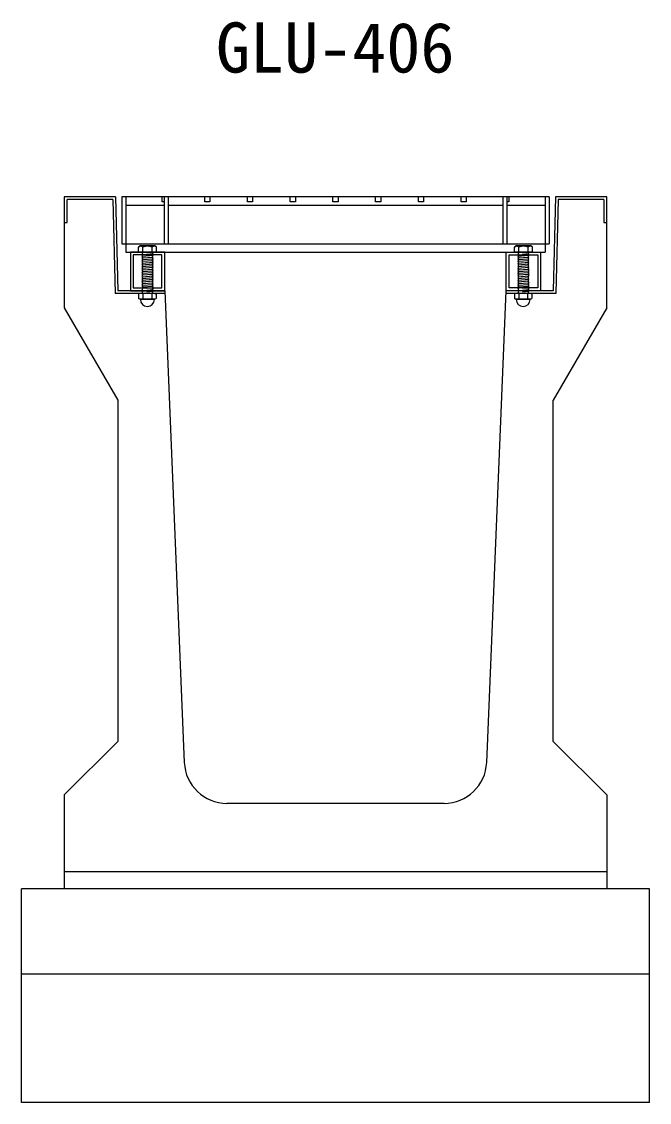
# Model space of a CAD drawing. Units: millimetres, scale not verified. Extents: x -25200 to 25200, y -8910 to 8910.
# Drawn here: x -11891 to -11156, y -1463 to -198 of the extents above; entities that cross this region are included whole.
import ezdxf
from ezdxf.enums import TextEntityAlignment as Align

# ---------------------------------------------------------------- set-up
doc = ezdxf.new("R2010")
doc.units = ezdxf.units.MM
doc.header["$LTSCALE"] = 30
doc.linetypes.add('DOTTED', pattern=[1.75, 0.25, -1.5])
for name, color, linetype, lineweight in [('0-2_HATCH', 6, 'Continuous', 25), ('0-5_OUTLINE', 3, 'Continuous', 25), ('0-7_TXT', 7, 'Continuous', 25)]:
    doc.layers.add(name, color=color, linetype=linetype, lineweight=lineweight)
doc.styles.add('ＭＳ ゴシック', font='')
doc.styles.get('ＭＳ ゴシック').set_extended_font_data('MS Gothic')

msp = doc.modelspace()

# ---------------------------------------------------------------- linework, layer by layer
at = {"layer": '0-2_HATCH'}
for p, q in [((-11273.43, -402.8), (-11773.43, -402.8)), ((-11768.93, -402.8), (-11768.93, -467.8)), ((-11723.93, -402.8), (-11723.93, -457.8)), ((-11719.43, -402.8), (-11719.43, -457.8)), ((-11327.43, -402.8), (-11327.43, -457.8)), ((-11322.93, -402.8), (-11322.93, -457.8)), ((-11277.93, -402.8), (-11277.93, -467.8)), ((-11273.43, -402.8), (-11273.43, -457.8)), ((-11837.73, -432.8), (-11837.73, -406)), ((-11784.06, -406), (-11837.73, -406)), ((-11784.06, -406), (-11781.56, -516)), ((-11768.93, -412.8), (-11723.93, -412.8)), ((-11719.43, -412.8), (-11327.43, -412.8)), ((-11322.93, -412.8), (-11277.93, -412.8)), ((-11262.8, -406), (-11265.3, -516)), ((-11209.13, -406), (-11262.8, -406)), ((-11209.13, -406), (-11209.13, -432.8)), ((-11840.93, -432.8), (-11837.73, -432.8)), ((-11209.13, -432.8), (-11205.93, -432.8)), ((-11768.93, -467.8), (-11277.93, -467.8)), ((-11751.93, -460.3), (-11753.93, -461.8)), ((-11753.93, -467.8), (-11753.93, -461.8)), ((-11732.93, -467.8), (-11753.93, -467.8)), ((-11753.6, -461.52), (-11751.93, -460.3)), ((-11734.93, -460.3), (-11751.93, -460.3)), ((-11749.93, -467.8), (-11736.93, -467.8)), ((-11749.93, -468.8), (-11748.93, -467.8)), ((-11748.93, -467.8), (-11748.93, -461.8)), ((-11737.93, -467.8), (-11737.93, -461.8)), ((-11737.93, -468.8), (-11736.93, -467.8)), ((-11733.25, -461.52), (-11734.93, -460.3)), ((-11732.93, -467.8), (-11732.93, -461.8)), ((-11311.93, -460.3), (-11313.93, -461.8)), ((-11313.93, -467.8), (-11313.93, -461.8)), ((-11292.93, -467.8), (-11313.93, -467.8)), ((-11313.6, -461.52), (-11311.93, -460.3)), ((-11294.93, -460.3), (-11311.93, -460.3)), ((-11309.93, -467.8), (-11296.93, -467.8)), ((-11309.93, -468.8), (-11308.93, -467.8)), ((-11308.93, -467.8), (-11308.93, -461.8)), ((-11297.93, -467.8), (-11297.93, -461.8)), ((-11297.93, -468.8), (-11296.93, -467.8)), ((-11293.25, -461.52), (-11294.93, -460.3)), ((-11292.93, -467.8), (-11292.93, -461.8)), ((-11748.93, -469.8), (-11749.93, -468.8)), ((-11749.93, -470.8), (-11748.93, -469.8)), ((-11748.93, -471.8), (-11749.93, -470.8)), ((-11749.93, -472.8), (-11748.93, -471.8)), ((-11736.93, -471.8), (-11749.93, -472.8)), ((-11748.93, -473.8), (-11749.93, -472.8)), ((-11749.93, -474.8), (-11748.93, -473.8)), ((-11736.93, -473.8), (-11749.93, -474.8)), ((-11748.93, -475.8), (-11749.93, -474.8)), ((-11749.93, -476.8), (-11748.93, -475.8)), ((-11736.93, -475.8), (-11749.93, -476.8)), ((-11748.93, -477.8), (-11749.93, -476.8)), ((-11749.93, -478.8), (-11748.93, -477.8)), ((-11736.93, -477.8), (-11749.93, -478.8)), ((-11748.93, -479.8), (-11749.93, -478.8)), ((-11736.93, -479.8), (-11749.93, -480.8)), ((-11749.93, -480.8), (-11748.93, -479.8)), ((-11736.93, -469.8), (-11737.93, -468.8)), ((-11737.93, -472.8), (-11736.93, -471.8)), ((-11736.93, -473.8), (-11737.93, -472.8)), ((-11737.93, -474.8), (-11736.93, -473.8)), ((-11736.93, -475.8), (-11737.93, -474.8)), ((-11737.93, -476.8), (-11736.93, -475.8)), ((-11736.93, -477.8), (-11737.93, -476.8)), ((-11737.93, -480.8), (-11736.93, -479.8)), ((-11308.93, -469.8), (-11309.93, -468.8)), ((-11309.93, -470.8), (-11308.93, -469.8)), ((-11308.93, -471.8), (-11309.93, -470.8)), ((-11309.93, -472.8), (-11308.93, -471.8)), ((-11296.93, -471.8), (-11309.93, -472.8)), ((-11308.93, -473.8), (-11309.93, -472.8)), ((-11309.93, -474.8), (-11308.93, -473.8)), ((-11296.93, -473.8), (-11309.93, -474.8)), ((-11308.93, -475.8), (-11309.93, -474.8)), ((-11309.93, -476.8), (-11308.93, -475.8)), ((-11296.93, -475.8), (-11309.93, -476.8)), ((-11308.93, -477.8), (-11309.93, -476.8)), ((-11309.93, -478.8), (-11308.93, -477.8)), ((-11296.93, -477.8), (-11309.93, -478.8)), ((-11308.93, -479.8), (-11309.93, -478.8)), ((-11296.93, -479.8), (-11309.93, -480.8)), ((-11309.93, -480.8), (-11308.93, -479.8)), ((-11296.93, -469.8), (-11297.93, -468.8)), ((-11297.93, -472.8), (-11296.93, -471.8)), ((-11296.93, -473.8), (-11297.93, -472.8)), ((-11297.93, -474.8), (-11296.93, -473.8)), ((-11296.93, -475.8), (-11297.93, -474.8)), ((-11297.93, -476.8), (-11296.93, -475.8)), ((-11296.93, -477.8), (-11297.93, -476.8)), ((-11297.93, -480.8), (-11296.93, -479.8)), ((-11736.93, -481.8), (-11749.93, -482.8)), ((-11748.93, -483.8), (-11749.93, -482.8)), ((-11736.93, -483.8), (-11749.93, -484.8)), ((-11749.93, -484.8), (-11748.93, -483.8)), ((-11748.93, -485.8), (-11749.93, -484.8)), ((-11736.93, -485.8), (-11749.93, -486.8)), ((-11749.93, -486.8), (-11748.93, -485.8)), ((-11748.93, -487.8), (-11749.93, -486.8)), ((-11736.93, -487.8), (-11749.93, -488.8)), ((-11749.93, -488.8), (-11748.93, -487.8)), ((-11748.93, -489.8), (-11749.93, -488.8)), ((-11736.93, -489.8), (-11749.93, -490.8)), ((-11749.93, -490.8), (-11748.93, -489.8)), ((-11748.93, -491.8), (-11749.93, -490.8)), ((-11736.93, -491.8), (-11749.93, -492.8)), ((-11749.93, -492.8), (-11748.93, -491.8)), ((-11748.93, -493.8), (-11749.93, -492.8)), ((-11736.93, -481.8), (-11737.93, -480.8)), ((-11737.93, -482.8), (-11736.93, -481.8)), ((-11736.93, -483.8), (-11737.93, -482.8)), ((-11737.93, -484.8), (-11736.93, -483.8)), ((-11737.93, -484.8), (-11736.93, -485.8)), ((-11737.93, -486.8), (-11736.93, -485.8)), ((-11737.93, -486.8), (-11736.93, -487.8)), ((-11737.93, -488.8), (-11736.93, -487.8)), ((-11737.93, -488.8), (-11736.93, -489.8)), ((-11737.93, -490.8), (-11736.93, -489.8)), ((-11737.93, -490.8), (-11736.93, -491.8)), ((-11737.93, -492.8), (-11736.93, -491.8)), ((-11737.93, -492.8), (-11736.93, -493.8)), ((-11296.93, -481.8), (-11309.93, -482.8)), ((-11308.93, -483.8), (-11309.93, -482.8)), ((-11296.93, -483.8), (-11309.93, -484.8)), ((-11309.93, -484.8), (-11308.93, -483.8)), ((-11308.93, -485.8), (-11309.93, -484.8)), ((-11296.93, -485.8), (-11309.93, -486.8)), ((-11309.93, -486.8), (-11308.93, -485.8)), ((-11308.93, -487.8), (-11309.93, -486.8)), ((-11296.93, -487.8), (-11309.93, -488.8)), ((-11309.93, -488.8), (-11308.93, -487.8)), ((-11308.93, -489.8), (-11309.93, -488.8)), ((-11296.93, -489.8), (-11309.93, -490.8)), ((-11309.93, -490.8), (-11308.93, -489.8)), ((-11308.93, -491.8), (-11309.93, -490.8)), ((-11296.93, -491.8), (-11309.93, -492.8)), ((-11309.93, -492.8), (-11308.93, -491.8)), ((-11308.93, -493.8), (-11309.93, -492.8)), ((-11296.93, -481.8), (-11297.93, -480.8)), ((-11297.93, -482.8), (-11296.93, -481.8)), ((-11296.93, -483.8), (-11297.93, -482.8)), ((-11297.93, -484.8), (-11296.93, -483.8)), ((-11297.93, -484.8), (-11296.93, -485.8)), ((-11297.93, -486.8), (-11296.93, -485.8)), ((-11297.93, -486.8), (-11296.93, -487.8)), ((-11297.93, -488.8), (-11296.93, -487.8)), ((-11297.93, -488.8), (-11296.93, -489.8)), ((-11297.93, -490.8), (-11296.93, -489.8)), ((-11297.93, -490.8), (-11296.93, -491.8)), ((-11297.93, -492.8), (-11296.93, -491.8)), ((-11297.93, -492.8), (-11296.93, -493.8)), ((-11736.93, -493.8), (-11749.93, -494.8)), ((-11749.93, -494.8), (-11748.93, -493.8)), ((-11748.93, -495.8), (-11749.93, -494.8)), ((-11736.93, -495.8), (-11749.93, -496.8)), ((-11749.93, -496.8), (-11748.93, -495.8)), ((-11748.93, -497.8), (-11749.93, -496.8)), ((-11736.93, -497.8), (-11749.93, -498.8)), ((-11749.93, -498.8), (-11748.93, -497.8)), ((-11748.93, -499.8), (-11749.93, -498.8)), ((-11736.93, -499.8), (-11749.93, -500.8)), ((-11749.93, -500.8), (-11748.93, -499.8)), ((-11748.93, -501.8), (-11749.93, -500.8)), ((-11736.93, -501.8), (-11749.93, -502.8)), ((-11749.93, -502.8), (-11748.93, -501.8)), ((-11748.93, -503.8), (-11749.93, -502.8)), ((-11736.93, -503.8), (-11749.93, -504.8)), ((-11749.93, -504.8), (-11748.93, -503.8)), ((-11748.93, -505.8), (-11749.93, -504.8)), ((-11736.93, -505.8), (-11749.93, -506.8)), ((-11749.93, -506.8), (-11748.93, -505.8)), ((-11737.93, -494.8), (-11736.93, -493.8)), ((-11737.93, -494.8), (-11736.93, -495.8)), ((-11737.93, -496.8), (-11736.93, -495.8)), ((-11737.93, -496.8), (-11736.93, -497.8)), ((-11737.93, -498.8), (-11736.93, -497.8)), ((-11737.93, -498.8), (-11736.93, -499.8)), ((-11737.93, -500.8), (-11736.93, -499.8)), ((-11737.93, -500.8), (-11736.93, -501.8)), ((-11737.93, -502.8), (-11736.93, -501.8)), ((-11737.93, -502.8), (-11736.93, -503.8)), ((-11737.93, -504.8), (-11736.93, -503.8)), ((-11737.93, -504.8), (-11736.93, -505.8)), ((-11737.93, -506.8), (-11736.93, -505.8)), ((-11296.93, -493.8), (-11309.93, -494.8)), ((-11309.93, -494.8), (-11308.93, -493.8)), ((-11308.93, -495.8), (-11309.93, -494.8)), ((-11296.93, -495.8), (-11309.93, -496.8)), ((-11309.93, -496.8), (-11308.93, -495.8)), ((-11308.93, -497.8), (-11309.93, -496.8)), ((-11296.93, -497.8), (-11309.93, -498.8)), ((-11309.93, -498.8), (-11308.93, -497.8)), ((-11308.93, -499.8), (-11309.93, -498.8)), ((-11296.93, -499.8), (-11309.93, -500.8)), ((-11309.93, -500.8), (-11308.93, -499.8)), ((-11308.93, -501.8), (-11309.93, -500.8)), ((-11296.93, -501.8), (-11309.93, -502.8)), ((-11309.93, -502.8), (-11308.93, -501.8)), ((-11308.93, -503.8), (-11309.93, -502.8)), ((-11296.93, -503.8), (-11309.93, -504.8)), ((-11309.93, -504.8), (-11308.93, -503.8)), ((-11308.93, -505.8), (-11309.93, -504.8)), ((-11296.93, -505.8), (-11309.93, -506.8)), ((-11309.93, -506.8), (-11308.93, -505.8)), ((-11297.93, -494.8), (-11296.93, -493.8)), ((-11297.93, -494.8), (-11296.93, -495.8)), ((-11297.93, -496.8), (-11296.93, -495.8)), ((-11297.93, -496.8), (-11296.93, -497.8)), ((-11297.93, -498.8), (-11296.93, -497.8)), ((-11297.93, -498.8), (-11296.93, -499.8)), ((-11297.93, -500.8), (-11296.93, -499.8)), ((-11297.93, -500.8), (-11296.93, -501.8)), ((-11297.93, -502.8), (-11296.93, -501.8)), ((-11297.93, -502.8), (-11296.93, -503.8)), ((-11297.93, -504.8), (-11296.93, -503.8)), ((-11297.93, -504.8), (-11296.93, -505.8)), ((-11297.93, -506.8), (-11296.93, -505.8)), ((-11723.29, -516), (-11781.56, -516)), ((-11753.07, -516.02), (-11753.93, -516.67)), ((-11753.93, -516.67), (-11753.93, -521.85)), ((-11734.38, -516.02), (-11753.07, -516.02)), ((-11748.93, -507.8), (-11749.93, -506.8)), ((-11736.93, -507.8), (-11749.93, -508.8)), ((-11749.93, -508.8), (-11748.93, -507.8)), ((-11748.93, -509.8), (-11749.93, -508.8)), ((-11749.93, -510.8), (-11748.93, -509.8)), ((-11748.93, -511.8), (-11749.93, -510.8)), ((-11749.93, -512.8), (-11748.93, -511.8)), ((-11748.93, -513.79), (-11749.93, -512.79)), ((-11749.93, -514.8), (-11748.93, -513.8)), ((-11748.93, -515.79), (-11749.93, -514.79)), ((-11749.15, -516.02), (-11748.93, -515.8)), ((-11748.83, -516.67), (-11748.83, -521.85)), ((-11738.62, -516.67), (-11738.62, -521.85)), ((-11737.93, -506.8), (-11736.92, -507.8)), ((-11737.93, -508.8), (-11736.93, -507.8)), ((-11737.93, -508.8), (-11736.92, -509.8)), ((-11737.93, -510.8), (-11736.93, -509.8)), ((-11737.93, -510.8), (-11736.92, -511.8)), ((-11737.93, -512.8), (-11736.93, -511.8)), ((-11737.93, -512.8), (-11736.92, -513.8)), ((-11737.93, -514.79), (-11736.93, -513.79)), ((-11737.93, -514.79), (-11736.92, -515.8)), ((-11737.15, -516.02), (-11736.92, -515.8)), ((-11734.38, -516.02), (-11733.52, -516.67)), ((-11733.52, -516.67), (-11733.52, -521.85)), ((-11265.3, -516), (-11323.56, -516)), ((-11313.07, -516.02), (-11313.93, -516.67)), ((-11313.93, -516.67), (-11313.93, -521.85)), ((-11294.38, -516.02), (-11313.07, -516.02)), ((-11308.93, -507.8), (-11309.93, -506.8)), ((-11296.93, -507.8), (-11309.93, -508.8)), ((-11309.93, -508.8), (-11308.93, -507.8)), ((-11308.93, -509.8), (-11309.93, -508.8)), ((-11309.93, -510.8), (-11308.93, -509.8)), ((-11308.93, -511.8), (-11309.93, -510.8)), ((-11309.93, -512.8), (-11308.93, -511.8)), ((-11308.93, -513.79), (-11309.93, -512.79)), ((-11309.93, -514.8), (-11308.93, -513.8)), ((-11308.93, -515.79), (-11309.93, -514.79)), ((-11309.15, -516.02), (-11308.93, -515.8)), ((-11308.83, -516.67), (-11308.83, -521.85)), ((-11298.62, -516.67), (-11298.62, -521.85)), ((-11297.93, -506.8), (-11296.92, -507.8)), ((-11297.93, -508.8), (-11296.93, -507.8)), ((-11297.93, -508.8), (-11296.92, -509.8)), ((-11297.93, -510.8), (-11296.93, -509.8)), ((-11297.93, -510.8), (-11296.92, -511.8)), ((-11297.93, -512.8), (-11296.93, -511.8)), ((-11297.93, -512.8), (-11296.92, -513.8)), ((-11297.93, -514.79), (-11296.93, -513.79)), ((-11297.93, -514.79), (-11296.92, -515.8)), ((-11297.15, -516.02), (-11296.92, -515.8)), ((-11294.38, -516.02), (-11293.52, -516.67)), ((-11293.52, -516.67), (-11293.52, -521.85)), ((-11752.24, -522.82), (-11753.93, -521.85)), ((-11752.24, -523.15), (-11752.24, -522.82)), ((-11735.21, -522.82), (-11752.24, -522.82)), ((-11735.21, -523.15), (-11752.24, -523.15)), ((-11735.21, -522.82), (-11733.52, -521.85)), ((-11735.21, -523.15), (-11735.21, -522.82)), ((-11312.24, -522.82), (-11313.93, -521.85)), ((-11312.24, -523.15), (-11312.24, -522.82)), ((-11295.21, -522.82), (-11312.24, -522.82)), ((-11295.21, -523.15), (-11312.24, -523.15)), ((-11295.21, -522.82), (-11293.52, -521.85)), ((-11295.21, -523.15), (-11295.21, -522.82))]:
    msp.add_line(p, q, dxfattribs=at)
at = {"layer": '0-2_HATCH', "linetype": 'DOTTED'}
for p, q in [((-11736.93, -467.8), (-11749.93, -468.8)), ((-11296.93, -467.8), (-11309.93, -468.8)), ((-11736.93, -469.8), (-11749.93, -470.8)), ((-11296.93, -469.8), (-11309.93, -470.8)), ((-11736.93, -509.8), (-11749.93, -510.8)), ((-11736.93, -511.8), (-11749.93, -512.8)), ((-11736.93, -513.8), (-11749.93, -514.8)), ((-11296.93, -509.8), (-11309.93, -510.8)), ((-11296.93, -511.8), (-11309.93, -512.8)), ((-11296.93, -513.8), (-11309.93, -514.8))]:
    msp.add_line(p, q, dxfattribs=at)
at = {"layer": '0-2_HATCH'}
for points in [[(-11773.43, -402.8), (-11773.43, -457.8), (-11273.43, -457.8)], [(-11723.93, -408.8), (-11726.43, -408.8), (-11726.43, -402.8)], [(-11670.43, -402.8), (-11670.43, -408.8), (-11676.43, -408.8), (-11676.43, -402.8)], [(-11620.43, -402.8), (-11620.43, -408.8), (-11626.43, -408.8), (-11626.43, -402.8)], [(-11570.43, -402.8), (-11570.43, -408.8), (-11576.43, -408.8), (-11576.43, -402.8)], [(-11520.43, -402.8), (-11520.43, -408.8), (-11526.43, -408.8), (-11526.43, -402.8)], [(-11470.43, -402.8), (-11470.43, -408.8), (-11476.43, -408.8), (-11476.43, -402.8)], [(-11420.43, -402.8), (-11420.43, -408.8), (-11426.43, -408.8), (-11426.43, -402.8)], [(-11370.43, -402.8), (-11370.43, -408.8), (-11376.43, -408.8), (-11376.43, -402.8)], [(-11320.43, -402.8), (-11320.43, -408.8), (-11322.93, -408.8)], [(-11736.93, -471.8), (-11737.93, -470.8), (-11736.93, -469.8)], [(-11736.93, -479.8), (-11737.93, -478.8), (-11736.93, -477.8)], [(-11296.93, -471.8), (-11297.93, -470.8), (-11296.93, -469.8)], [(-11296.93, -479.8), (-11297.93, -478.8), (-11296.93, -477.8)], [(-11749.93, -482.8), (-11748.93, -481.8), (-11749.93, -480.8)], [(-11309.93, -482.8), (-11308.93, -481.8), (-11309.93, -480.8)]]:
    msp.add_lwpolyline(points, dxfattribs=at)
for points in [[(-11763.43, -467.8), (-11763.43, -512.8), (-11723.43, -512.8), (-11723.43, -467.8)], [(-11283.43, -467.8), (-11283.43, -512.8), (-11323.43, -512.8), (-11323.43, -467.8)], [(-11760.23, -471), (-11760.23, -509.6), (-11726.63, -509.6), (-11726.63, -471)], [(-11286.63, -471), (-11286.63, -509.6), (-11320.23, -509.6), (-11320.23, -471)]]:
    msp.add_lwpolyline(points, close=True, dxfattribs=at)
for centre, radius, start, end in [((-11751.43, -464.42), 3.62, 46.39563, 133.60437), ((-11743.43, -476.42), 15.62, 69.39075, 110.60925), ((-11735.43, -464.42), 3.62, 46.39563, 133.60437), ((-11311.43, -464.42), 3.62, 46.39563, 133.60437), ((-11303.43, -476.42), 15.62, 69.39075, 110.60925), ((-11295.43, -464.42), 3.62, 46.39563, 133.60437), ((-11751.38, -521.36), 5.35, 61.49832, 118.50684), ((-11743.72, -536.43), 20.42, 75.52621, 104.47362), ((-11736.07, -521.36), 5.35, 61.49231, 118.50169), ((-11311.38, -521.36), 5.35, 61.49832, 118.50684), ((-11303.72, -536.43), 20.42, 75.52621, 104.47362), ((-11296.07, -521.36), 5.35, 61.49231, 118.50169), ((-11751.38, -517.15), 5.35, 241.49843, 298.50089), ((-11743.72, -523.15), 8.19, 180, 359.99995), ((-11743.72, -502.08), 20.42, 255.52638, 284.47374), ((-11736.07, -517.15), 5.35, 241.49989, 298.5), ((-11311.38, -517.15), 5.35, 241.49843, 298.50089), ((-11303.72, -523.15), 8.19, 180, 359.99995), ((-11303.72, -502.08), 20.42, 255.52638, 284.47374), ((-11296.07, -517.15), 5.35, 241.49989, 298.5)]:
    msp.add_arc(centre, radius, start, end, dxfattribs=at)
at = {"layer": '0-5_OUTLINE'}
for p, q in [((-11840.93, -402.8), (-11840.93, -532.8)), ((-11780.93, -402.8), (-11840.93, -402.8)), ((-11780.93, -402.8), (-11778.43, -512.8)), ((-11205.93, -402.8), (-11265.93, -402.8)), ((-11205.93, -532.8), (-11205.93, -402.8)), ((-11723.43, -512.8), (-11778.43, -512.8)), ((-11723.43, -512.8), (-11700.42, -1064.88)), ((-11346.43, -1064.88), (-11323.43, -512.8)), ((-11205.93, -532.8), (-11268.43, -640.8)), ((-11268.43, -1040.3), (-11268.43, -640.8)), ((-11268.43, -1040.3), (-11205.93, -1102.8)), ((-11840.93, -1102.8), (-11840.93, -1212.8)), ((-11396.39, -1112.8), (-11650.47, -1112.8)), ((-11205.93, -1102.8), (-11205.93, -1212.8)), ((-11205.93, -1192.8), (-11840.93, -1192.8)), ((-11155.93, -1212.8), (-11890.93, -1212.8)), ((-11155.93, -1462.8), (-11155.93, -1212.8)), ((-11155.93, -1312.8), (-11890.93, -1312.8))]:
    msp.add_line(p, q, dxfattribs=at)
for points in [[(-11265.93, -402.8), (-11268.43, -512.8), (-11323.43, -512.8)], [(-11840.93, -532.8), (-11778.43, -640.8), (-11778.43, -1040.3), (-11840.93, -1102.8)], [(-11155.93, -1462.8), (-11890.93, -1462.8), (-11890.93, -1212.8)]]:
    msp.add_lwpolyline(points, dxfattribs=at)
for centre, start, end in [((-11650.47, -1062.8), 182.38594, 270), ((-11396.39, -1062.8), 270, 357.61403)]:
    msp.add_arc(centre, 50, start, end, dxfattribs=at)

# ---------------------------------------------------------------- texts
at = {"layer": '0-7_TXT', "style": 'ＭＳ ゴシック'}
msp.add_text('GLU-406', height=58.65, dxfattribs=at).set_placement((-11663.43, -275.07), align=Align.BOTTOM_LEFT)

doc.saveas('drawing.dxf')
